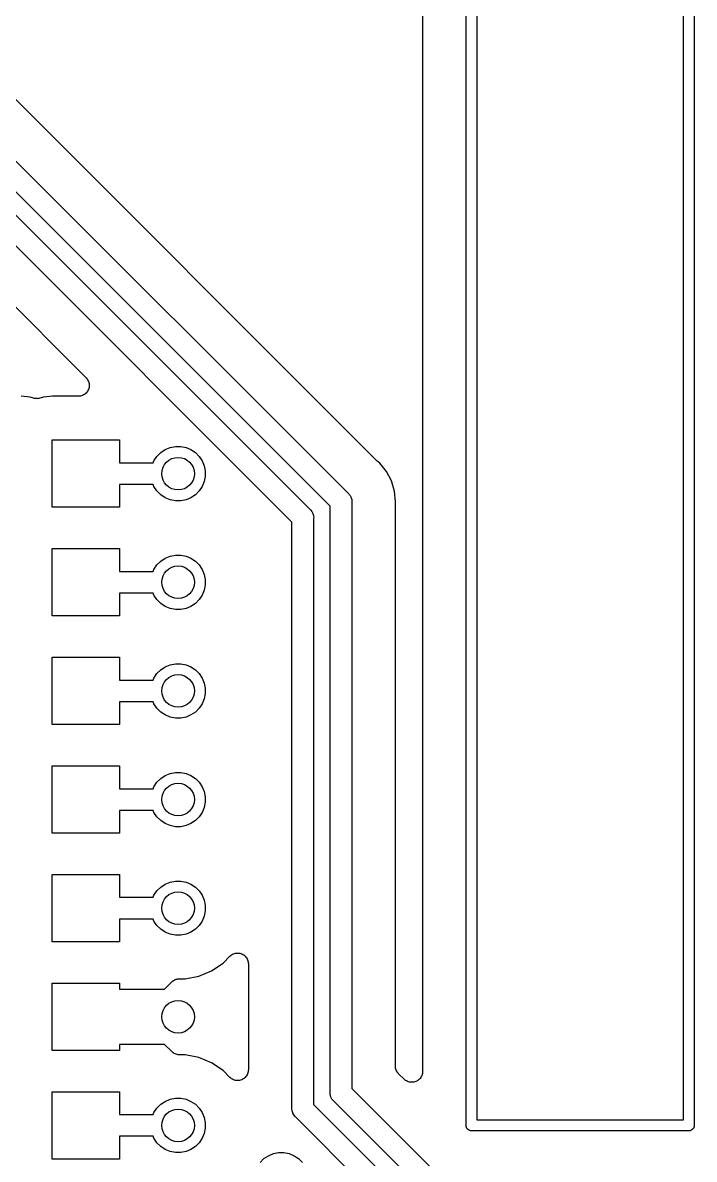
# Model space of a CAD drawing. Extents: x 4.8 to 7.88, y -6.14 to -3.94.
# Drawn here: x 7.4359 to 7.6791, y -4.9729 to -4.561 of the extents above; entities that cross this region are included whole.
import ezdxf

# ---------------------------------------------------------------- set-up
doc = ezdxf.new("R2010")
doc.units = 0
doc.header["$MEASUREMENT"] = 0
doc.layers.add('BLACK', color=7, linetype='CONTINUOUS')

msp = doc.modelspace()

# ---------------------------------------------------------------- linework, layer by layer
at = {"layer": 'BLACK', "linetype": 'CONTINUOUS'}
for p, q in [((7.59646, -4.96053), (7.59646, -4.37018)), ((7.67913, -4.37018), (7.67913, -4.96053)), ((7.58071, -4.37114), (7.58071, -4.94107)), ((7.60039, -4.37205), (7.60039, -4.95866)), ((7.6752, -4.95866), (7.6752, -4.37205)), ((7.56428, -4.71983), (7.41197, -4.56752)), ((7.40015, -4.57797), (7.55383, -4.73165)), ((7.54724, -4.7362), (7.39559, -4.58455)), ((7.3944, -4.59184), (7.53995, -4.7374)), ((7.53337, -4.74195), (7.38985, -4.59843)), ((7.38448, -4.61533), (7.45879, -4.68964)), ((7.45879, -4.68964), (7.45882, -4.68967)), ((7.45882, -4.68967), (7.45882, -4.68967)), ((7.45882, -4.68967), (7.45882, -4.68967)), ((7.45882, -4.68967), (7.45883, -4.68968)), ((7.45883, -4.68968), (7.45907, -4.68998)), ((7.45907, -4.68998), (7.4593, -4.69027)), ((7.4593, -4.69027), (7.45931, -4.69027)), ((7.45931, -4.69027), (7.45931, -4.69028)), ((7.45931, -4.69028), (7.45949, -4.69062)), ((7.45949, -4.69062), (7.45966, -4.69095)), ((7.45966, -4.69095), (7.45966, -4.69096)), ((7.45966, -4.69096), (7.45966, -4.69096)), ((7.45966, -4.69096), (7.45977, -4.69133)), ((7.45977, -4.69133), (7.45988, -4.69169)), ((7.45988, -4.69169), (7.45988, -4.69169)), ((7.45988, -4.69169), (7.45988, -4.6917)), ((7.45988, -4.6917), (7.45991, -4.69207)), ((7.45818, -4.69571), (7.45784, -4.69589)), ((7.45819, -4.6957), (7.45818, -4.69571)), ((7.45818, -4.69571), (7.45818, -4.69571)), ((7.45847, -4.69547), (7.45819, -4.6957)), ((7.45877, -4.69523), (7.45847, -4.69547)), ((7.45878, -4.69522), (7.45877, -4.69523)), ((7.45902, -4.69493), (7.45878, -4.69522)), ((7.45878, -4.69522), (7.45878, -4.69522)), ((7.45926, -4.69464), (7.45902, -4.69493)), ((7.45927, -4.69463), (7.45926, -4.69464)), ((7.45945, -4.6943), (7.45927, -4.69463)), ((7.45927, -4.69463), (7.45927, -4.69463)), ((7.45963, -4.69396), (7.45945, -4.6943)), ((7.45964, -4.69395), (7.45963, -4.69396)), ((7.45963, -4.69396), (7.45963, -4.69396)), ((7.45975, -4.69359), (7.45964, -4.69395)), ((7.45986, -4.69323), (7.45975, -4.69359)), ((7.45991, -4.69283), (7.45986, -4.69322)), ((7.45986, -4.69322), (7.45986, -4.69322)), ((7.45986, -4.69322), (7.45986, -4.69323)), ((7.45991, -4.69207), (7.45995, -4.69245)), ((7.45994, -4.69247), (7.45991, -4.69283)), ((7.45995, -4.69245), (7.45994, -4.69246)), ((7.45994, -4.69246), (7.45994, -4.69247)), ((7.43852, -4.69668), (7.43524, -4.69636)), ((7.4398, -4.69707), (7.43852, -4.69668)), ((7.44016, -4.69714), (7.4398, -4.69707)), ((7.44051, -4.69722), (7.44016, -4.69714)), ((7.44053, -4.69722), (7.44051, -4.69722)), ((7.44056, -4.69722), (7.44053, -4.69722)), ((7.44092, -4.69722), (7.44056, -4.69722)), ((7.44128, -4.69723), (7.44092, -4.69722)), ((7.4413, -4.69722), (7.44128, -4.69723)), ((7.44132, -4.69722), (7.4413, -4.69722)), ((7.44168, -4.69715), (7.44132, -4.69722)), ((7.44203, -4.69709), (7.44168, -4.69715)), ((7.44208, -4.69708), (7.44203, -4.69709)), ((7.44209, -4.69707), (7.44208, -4.69708)), ((7.44208, -4.69708), (7.44208, -4.69708)), ((7.44208, -4.69708), (7.44208, -4.69708)), ((7.44337, -4.69668), (7.44209, -4.69707)), ((7.44665, -4.69636), (7.44337, -4.69668)), ((7.45601, -4.69636), (7.44665, -4.69636)), ((7.45639, -4.69632), (7.45601, -4.69636)), ((7.45676, -4.69629), (7.45639, -4.69632)), ((7.45677, -4.69629), (7.45676, -4.69629)), ((7.45714, -4.69618), (7.45677, -4.69629)), ((7.45677, -4.69629), (7.45677, -4.69629)), ((7.4575, -4.69607), (7.45714, -4.69618)), ((7.45751, -4.69606), (7.4575, -4.69607)), ((7.4575, -4.69607), (7.4575, -4.69607)), ((7.45784, -4.69589), (7.45751, -4.69606)), ((7.44646, -4.73661), (7.44646, -4.7122)), ((7.44646, -4.7122), (7.47087, -4.7122)), ((7.47087, -4.7122), (7.47087, -4.72047)), ((7.48585, -4.71676), (7.48746, -4.71569)), ((7.48746, -4.71569), (7.48926, -4.71495)), ((7.48926, -4.71495), (7.49116, -4.71457)), ((7.49116, -4.71457), (7.4931, -4.71457)), ((7.4931, -4.71457), (7.495, -4.71495)), ((7.495, -4.71495), (7.49679, -4.71569)), ((7.49679, -4.71569), (7.4984, -4.71676)), ((7.47087, -4.72047), (7.4831, -4.72047)), ((7.4831, -4.72047), (7.4834, -4.71975)), ((7.4834, -4.71975), (7.48448, -4.71814)), ((7.48448, -4.71814), (7.48585, -4.71676)), ((7.4984, -4.71676), (7.49977, -4.71814)), ((7.49977, -4.71814), (7.50085, -4.71975)), ((7.50085, -4.71975), (7.50159, -4.72154)), ((7.56441, -4.71993), (7.56428, -4.71983)), ((7.56452, -4.72005), (7.56441, -4.71993)), ((7.56457, -4.72009), (7.56452, -4.72005)), ((7.56517, -4.72058), (7.56457, -4.72009)), ((7.56763, -4.72358), (7.56517, -4.72058)), ((7.50159, -4.72154), (7.50197, -4.72344)), ((7.50197, -4.72344), (7.50197, -4.72538)), ((7.56946, -4.727), (7.56763, -4.72358)), ((7.4831, -4.72835), (7.47087, -4.72835)), ((7.47087, -4.72835), (7.47087, -4.73661)), ((7.4834, -4.72907), (7.4831, -4.72835)), ((7.50159, -4.72728), (7.50085, -4.72907)), ((7.50197, -4.72538), (7.50159, -4.72728)), ((7.57021, -4.72949), (7.56946, -4.727)), ((7.48448, -4.73068), (7.4834, -4.72907)), ((7.48585, -4.73205), (7.48448, -4.73068)), ((7.48746, -4.73313), (7.48585, -4.73205)), ((7.4984, -4.73205), (7.49679, -4.73313)), ((7.49977, -4.73068), (7.4984, -4.73205)), ((7.50085, -4.72907), (7.49977, -4.73068)), ((7.55383, -4.73165), (7.55398, -4.73177)), ((7.55398, -4.73177), (7.5541, -4.73192)), ((7.5541, -4.73192), (7.5541, -4.73192)), ((7.5541, -4.73192), (7.5542, -4.73204)), ((7.5542, -4.73204), (7.55447, -4.73237)), ((7.55447, -4.73237), (7.55484, -4.73306)), ((7.57058, -4.73071), (7.57021, -4.72949)), ((7.57021, -4.72949), (7.57021, -4.72949)), ((7.57096, -4.73457), (7.57058, -4.73071)), ((7.47087, -4.73661), (7.44646, -4.73661)), ((7.48926, -4.73387), (7.48746, -4.73313)), ((7.49116, -4.73425), (7.48926, -4.73387)), ((7.4931, -4.73425), (7.49116, -4.73425)), ((7.495, -4.73387), (7.4931, -4.73425)), ((7.49679, -4.73313), (7.495, -4.73387)), ((7.54724, -4.94869), (7.54724, -4.7362)), ((7.55484, -4.73306), (7.55488, -4.73321)), ((7.55488, -4.73321), (7.55506, -4.7338)), ((7.55506, -4.7338), (7.55507, -4.73387)), ((7.55507, -4.73387), (7.55512, -4.73438)), ((7.55512, -4.73438), (7.55512, -4.73438)), ((7.55512, -4.73438), (7.55514, -4.73457)), ((7.55514, -4.73457), (7.55512, -4.73476)), ((7.55512, -4.73476), (7.55512, -4.94725)), ((7.57087, -4.73567), (7.57089, -4.73551)), ((7.57087, -4.73573), (7.57087, -4.73567)), ((7.57087, -4.9391), (7.57087, -4.73573)), ((7.57089, -4.73534), (7.57096, -4.73457)), ((7.57089, -4.73551), (7.57089, -4.73534)), ((7.53995, -4.7374), (7.5401, -4.73752)), ((7.5401, -4.73752), (7.54023, -4.73767)), ((7.54023, -4.73767), (7.54023, -4.73767)), ((7.54023, -4.73767), (7.5406, -4.73812)), ((7.5406, -4.73812), (7.54096, -4.7388)), ((7.54096, -4.7388), (7.54119, -4.73954)), ((7.54119, -4.73954), (7.54126, -4.74032)), ((7.54126, -4.74032), (7.54124, -4.74051)), ((7.54124, -4.74051), (7.54124, -4.953)), ((7.53337, -4.95444), (7.53337, -4.74195)), ((7.44646, -4.77598), (7.44646, -4.75157)), ((7.44646, -4.75157), (7.47087, -4.75157)), ((7.47087, -4.75157), (7.47087, -4.75984)), ((7.4834, -4.75912), (7.48448, -4.75751)), ((7.48448, -4.75751), (7.48585, -4.75613)), ((7.48585, -4.75613), (7.48746, -4.75506)), ((7.48746, -4.75506), (7.48926, -4.75432)), ((7.48926, -4.75432), (7.49116, -4.75394)), ((7.49116, -4.75394), (7.4931, -4.75394)), ((7.4931, -4.75394), (7.495, -4.75432)), ((7.495, -4.75432), (7.49679, -4.75506)), ((7.49679, -4.75506), (7.4984, -4.75613)), ((7.4984, -4.75613), (7.49977, -4.75751)), ((7.49977, -4.75751), (7.50085, -4.75912)), ((7.47087, -4.75984), (7.4831, -4.75984)), ((7.4831, -4.75984), (7.4834, -4.75912)), ((7.50085, -4.75912), (7.50159, -4.76091)), ((7.50159, -4.76091), (7.50197, -4.76281)), ((7.50197, -4.76475), (7.50159, -4.76665)), ((7.50197, -4.76281), (7.50197, -4.76475)), ((7.4831, -4.76772), (7.47087, -4.76772)), ((7.47087, -4.76772), (7.47087, -4.77598)), ((7.4834, -4.76844), (7.4831, -4.76772)), ((7.48448, -4.77005), (7.4834, -4.76844)), ((7.50085, -4.76844), (7.49977, -4.77005)), ((7.50159, -4.76665), (7.50085, -4.76844)), ((7.48585, -4.77142), (7.48448, -4.77005)), ((7.48746, -4.7725), (7.48585, -4.77142)), ((7.48926, -4.77324), (7.48746, -4.7725)), ((7.49116, -4.77362), (7.48926, -4.77324)), ((7.4931, -4.77362), (7.49116, -4.77362)), ((7.495, -4.77324), (7.4931, -4.77362)), ((7.49679, -4.7725), (7.495, -4.77324)), ((7.4984, -4.77142), (7.49679, -4.7725)), ((7.49977, -4.77005), (7.4984, -4.77142)), ((7.47087, -4.77598), (7.44646, -4.77598)), ((7.44646, -4.81535), (7.44646, -4.79094)), ((7.44646, -4.79094), (7.47087, -4.79094)), ((7.47087, -4.79094), (7.47087, -4.79921)), ((7.48585, -4.7955), (7.48746, -4.79443)), ((7.48746, -4.79443), (7.48926, -4.79369)), ((7.48926, -4.79369), (7.49116, -4.79331)), ((7.49116, -4.79331), (7.4931, -4.79331)), ((7.4931, -4.79331), (7.495, -4.79369)), ((7.495, -4.79369), (7.49679, -4.79443)), ((7.49679, -4.79443), (7.4984, -4.7955)), ((7.4831, -4.79921), (7.4834, -4.79849)), ((7.4834, -4.79849), (7.48448, -4.79688)), ((7.48448, -4.79688), (7.48585, -4.7955)), ((7.4984, -4.7955), (7.49977, -4.79688)), ((7.49977, -4.79688), (7.50085, -4.79849)), ((7.50085, -4.79849), (7.50159, -4.80028)), ((7.47087, -4.79921), (7.4831, -4.79921)), ((7.50159, -4.80028), (7.50197, -4.80218)), ((7.50197, -4.80218), (7.50197, -4.80412)), ((7.4831, -4.80709), (7.47087, -4.80709)), ((7.47087, -4.80709), (7.47087, -4.81535)), ((7.4834, -4.80781), (7.4831, -4.80709)), ((7.50159, -4.80602), (7.50085, -4.80781)), ((7.50197, -4.80412), (7.50159, -4.80602)), ((7.48448, -4.80942), (7.4834, -4.80781)), ((7.48585, -4.81079), (7.48448, -4.80942)), ((7.48746, -4.81187), (7.48585, -4.81079)), ((7.4984, -4.81079), (7.49679, -4.81187)), ((7.49977, -4.80942), (7.4984, -4.81079)), ((7.50085, -4.80781), (7.49977, -4.80942)), ((7.48926, -4.81261), (7.48746, -4.81187)), ((7.49116, -4.81299), (7.48926, -4.81261)), ((7.4931, -4.81299), (7.49116, -4.81299)), ((7.495, -4.81261), (7.4931, -4.81299)), ((7.49679, -4.81187), (7.495, -4.81261)), ((7.47087, -4.81535), (7.44646, -4.81535)), ((7.44646, -4.85472), (7.44646, -4.83031)), ((7.44646, -4.83031), (7.47087, -4.83031)), ((7.47087, -4.83031), (7.47087, -4.83858)), ((7.48448, -4.83625), (7.48585, -4.83487)), ((7.48585, -4.83487), (7.48746, -4.8338)), ((7.48746, -4.8338), (7.48926, -4.83306)), ((7.48926, -4.83306), (7.49116, -4.83268)), ((7.49116, -4.83268), (7.4931, -4.83268)), ((7.4931, -4.83268), (7.495, -4.83306)), ((7.495, -4.83306), (7.49679, -4.8338)), ((7.49679, -4.8338), (7.4984, -4.83487)), ((7.4984, -4.83487), (7.49977, -4.83625)), ((7.47087, -4.83858), (7.4831, -4.83858)), ((7.4831, -4.83858), (7.4834, -4.83786)), ((7.4834, -4.83786), (7.48448, -4.83625)), ((7.49977, -4.83625), (7.50085, -4.83786)), ((7.50085, -4.83786), (7.50159, -4.83965)), ((7.50159, -4.83965), (7.50197, -4.84155)), ((7.50197, -4.84349), (7.50159, -4.84539)), ((7.50197, -4.84155), (7.50197, -4.84349)), ((7.4831, -4.84646), (7.47087, -4.84646)), ((7.47087, -4.84646), (7.47087, -4.85472)), ((7.4834, -4.84718), (7.4831, -4.84646)), ((7.48448, -4.84879), (7.4834, -4.84718)), ((7.50085, -4.84718), (7.49977, -4.84879)), ((7.50159, -4.84539), (7.50085, -4.84718)), ((7.48585, -4.85016), (7.48448, -4.84879)), ((7.48746, -4.85124), (7.48585, -4.85016)), ((7.48926, -4.85198), (7.48746, -4.85124)), ((7.49116, -4.85236), (7.48926, -4.85198)), ((7.4931, -4.85236), (7.49116, -4.85236)), ((7.495, -4.85198), (7.4931, -4.85236)), ((7.49679, -4.85124), (7.495, -4.85198)), ((7.4984, -4.85016), (7.49679, -4.85124)), ((7.49977, -4.84879), (7.4984, -4.85016)), ((7.47087, -4.85472), (7.44646, -4.85472)), ((7.44646, -4.89409), (7.44646, -4.86969)), ((7.44646, -4.86969), (7.47087, -4.86969)), ((7.47087, -4.86969), (7.47087, -4.87795)), ((7.48746, -4.87317), (7.48926, -4.87243)), ((7.48926, -4.87243), (7.49116, -4.87205)), ((7.49116, -4.87205), (7.4931, -4.87205)), ((7.4931, -4.87205), (7.495, -4.87243)), ((7.495, -4.87243), (7.49679, -4.87317)), ((7.4834, -4.87723), (7.48448, -4.87562)), ((7.48448, -4.87562), (7.48585, -4.87424)), ((7.48585, -4.87424), (7.48746, -4.87317)), ((7.49679, -4.87317), (7.4984, -4.87424)), ((7.4984, -4.87424), (7.49977, -4.87562)), ((7.49977, -4.87562), (7.50085, -4.87723)), ((7.47087, -4.87795), (7.4831, -4.87795)), ((7.4831, -4.87795), (7.4834, -4.87723)), ((7.50085, -4.87723), (7.50159, -4.87902)), ((7.50159, -4.87902), (7.50197, -4.88092)), ((7.50197, -4.88092), (7.50197, -4.88286)), ((7.50159, -4.88476), (7.50085, -4.88655)), ((7.50197, -4.88286), (7.50159, -4.88476)), ((7.4831, -4.88583), (7.47087, -4.88583)), ((7.47087, -4.88583), (7.47087, -4.89409)), ((7.4834, -4.88655), (7.4831, -4.88583)), ((7.48448, -4.88816), (7.4834, -4.88655)), ((7.48585, -4.88953), (7.48448, -4.88816)), ((7.49977, -4.88816), (7.4984, -4.88953)), ((7.50085, -4.88655), (7.49977, -4.88816)), ((7.48746, -4.89061), (7.48585, -4.88953)), ((7.48926, -4.89135), (7.48746, -4.89061)), ((7.49116, -4.89173), (7.48926, -4.89135)), ((7.4931, -4.89173), (7.49116, -4.89173)), ((7.495, -4.89135), (7.4931, -4.89173)), ((7.49679, -4.89061), (7.495, -4.89135)), ((7.4984, -4.88953), (7.49679, -4.89061)), ((7.47087, -4.89409), (7.44646, -4.89409)), ((7.50425, -4.90457), (7.50844, -4.90177)), ((7.50844, -4.90177), (7.5109, -4.89931)), ((7.5109, -4.89931), (7.51093, -4.89928)), ((7.51093, -4.89928), (7.51094, -4.89927)), ((7.51093, -4.89928), (7.51093, -4.89928)), ((7.51093, -4.89928), (7.51093, -4.89928)), ((7.51094, -4.89927), (7.51124, -4.89903)), ((7.51124, -4.89903), (7.51153, -4.89879)), ((7.51153, -4.89879), (7.51153, -4.89879)), ((7.51153, -4.89879), (7.51154, -4.89879)), ((7.51154, -4.89879), (7.51188, -4.89861)), ((7.51188, -4.89861), (7.51221, -4.89844)), ((7.51221, -4.89844), (7.51222, -4.89844)), ((7.51222, -4.89843), (7.51259, -4.89833)), ((7.51222, -4.89844), (7.51222, -4.89843)), ((7.51259, -4.89833), (7.51295, -4.89822)), ((7.51295, -4.89822), (7.51295, -4.89822)), ((7.51295, -4.89822), (7.51296, -4.89822)), ((7.51296, -4.89822), (7.51333, -4.89819)), ((7.51333, -4.89819), (7.51371, -4.89815)), ((7.51371, -4.89815), (7.51372, -4.89815)), ((7.51372, -4.89815), (7.51373, -4.89815)), ((7.51373, -4.89815), (7.51409, -4.89819)), ((7.51409, -4.89819), (7.51448, -4.89823)), ((7.51448, -4.89823), (7.51448, -4.89823)), ((7.51448, -4.89823), (7.51449, -4.89824)), ((7.51449, -4.89824), (7.51484, -4.89834)), ((7.51484, -4.89834), (7.51521, -4.89846)), ((7.51521, -4.89846), (7.51522, -4.89846)), ((7.51522, -4.89846), (7.51522, -4.89847)), ((7.51522, -4.89847), (7.51555, -4.89864)), ((7.51555, -4.89864), (7.51589, -4.89883)), ((7.51589, -4.89883), (7.51589, -4.89883)), ((7.51589, -4.89883), (7.5159, -4.89883)), ((7.5159, -4.89883), (7.51619, -4.89908)), ((7.51619, -4.89908), (7.51648, -4.89932)), ((7.51648, -4.89932), (7.51648, -4.89932)), ((7.51648, -4.89932), (7.51649, -4.89932)), ((7.51649, -4.89932), (7.51673, -4.89962)), ((7.51673, -4.89962), (7.51696, -4.89991)), ((7.51696, -4.89991), (7.51697, -4.89992)), ((7.51697, -4.89992), (7.51697, -4.89992)), ((7.51697, -4.89992), (7.51714, -4.90025)), ((7.51714, -4.90025), (7.51732, -4.90059)), ((7.51732, -4.90059), (7.51733, -4.9006)), ((7.51733, -4.9006), (7.51733, -4.9006)), ((7.51733, -4.9006), (7.51743, -4.90095)), ((7.51743, -4.90095), (7.51755, -4.90132)), ((7.51755, -4.90132), (7.51755, -4.90133)), ((7.51755, -4.90133), (7.51755, -4.90134)), ((7.51755, -4.90134), (7.51758, -4.9017)), ((7.51758, -4.9017), (7.51762, -4.90209)), ((7.49959, -4.9065), (7.50425, -4.90457)), ((7.51762, -4.90209), (7.51762, -4.94043)), ((7.44646, -4.93346), (7.44646, -4.90906)), ((7.44646, -4.90906), (7.47087, -4.90906)), ((7.47087, -4.90906), (7.47087, -4.91126)), ((7.48719, -4.91126), (7.48981, -4.90863)), ((7.48981, -4.90863), (7.48982, -4.90862)), ((7.48982, -4.90862), (7.48985, -4.90859)), ((7.48982, -4.90862), (7.48982, -4.90862)), ((7.48982, -4.90862), (7.48982, -4.90862)), ((7.48985, -4.90859), (7.49014, -4.90837)), ((7.49014, -4.90837), (7.49042, -4.90814)), ((7.49042, -4.90814), (7.49044, -4.90813)), ((7.49044, -4.90813), (7.49045, -4.90812)), ((7.49045, -4.90812), (7.49078, -4.90795)), ((7.49078, -4.90795), (7.4911, -4.90778)), ((7.4911, -4.90778), (7.49112, -4.90777)), ((7.49112, -4.90777), (7.49114, -4.90776)), ((7.49114, -4.90776), (7.49149, -4.90766)), ((7.49149, -4.90766), (7.49183, -4.90756)), ((7.49183, -4.90756), (7.49185, -4.90755)), ((7.49185, -4.90755), (7.49187, -4.90755)), ((7.49187, -4.90755), (7.49224, -4.90752)), ((7.49224, -4.90752), (7.4926, -4.90748)), ((7.4926, -4.90748), (7.49465, -4.90748)), ((7.49465, -4.90748), (7.49959, -4.9065)), ((7.47087, -4.91126), (7.48719, -4.91126)), ((7.47087, -4.93346), (7.44646, -4.93346)), ((7.48719, -4.93126), (7.47087, -4.93126)), ((7.47087, -4.93126), (7.47087, -4.93346)), ((7.48981, -4.93389), (7.48719, -4.93126)), ((7.4901, -4.93412), (7.48981, -4.93389)), ((7.49037, -4.93435), (7.4901, -4.93412)), ((7.49039, -4.93436), (7.49037, -4.93435)), ((7.49041, -4.93437), (7.49039, -4.93436)), ((7.49073, -4.93455), (7.49041, -4.93437)), ((7.49105, -4.93472), (7.49073, -4.93455)), ((7.49107, -4.93473), (7.49105, -4.93472)), ((7.49109, -4.93474), (7.49107, -4.93473)), ((7.49143, -4.93484), (7.49109, -4.93474)), ((7.49178, -4.93495), (7.49143, -4.93484)), ((7.4918, -4.93496), (7.49178, -4.93495)), ((7.49182, -4.93496), (7.4918, -4.93496)), ((7.49218, -4.935), (7.49182, -4.93496)), ((7.49254, -4.93504), (7.49218, -4.935)), ((7.49258, -4.93504), (7.49254, -4.93504)), ((7.49259, -4.93504), (7.49258, -4.93504)), ((7.49258, -4.93504), (7.49258, -4.93504)), ((7.4926, -4.93504), (7.49259, -4.93504)), ((7.49465, -4.93504), (7.4926, -4.93504)), ((7.49959, -4.93602), (7.49465, -4.93504)), ((7.50425, -4.93795), (7.49959, -4.93602)), ((7.50844, -4.94075), (7.50425, -4.93795)), ((7.5109, -4.94321), (7.50844, -4.94075)), ((7.51669, -4.94294), (7.51645, -4.94323)), ((7.51693, -4.94265), (7.51669, -4.94294)), ((7.51694, -4.94265), (7.51693, -4.94265)), ((7.51712, -4.94232), (7.51694, -4.94264)), ((7.51694, -4.94264), (7.51694, -4.94265)), ((7.5173, -4.94198), (7.51712, -4.94232)), ((7.51731, -4.94197), (7.5173, -4.94198)), ((7.51742, -4.94161), (7.51731, -4.94197)), ((7.51731, -4.94197), (7.51731, -4.94197)), ((7.51754, -4.94125), (7.51742, -4.94161)), ((7.51758, -4.94087), (7.51754, -4.94124)), ((7.51754, -4.94124), (7.51754, -4.94124)), ((7.51754, -4.94124), (7.51754, -4.94125)), ((7.51762, -4.94049), (7.51758, -4.94087)), ((7.51762, -4.94043), (7.51762, -4.94047)), ((7.51762, -4.94047), (7.51762, -4.94047)), ((7.51762, -4.94047), (7.51762, -4.94047)), ((7.51762, -4.94047), (7.51762, -4.94049)), ((7.5709, -4.93946), (7.57087, -4.9391)), ((7.57093, -4.93982), (7.5709, -4.93946)), ((7.57094, -4.93984), (7.57093, -4.93982)), ((7.57094, -4.93986), (7.57094, -4.93984)), ((7.57105, -4.94021), (7.57094, -4.93986)), ((7.57115, -4.94056), (7.57105, -4.94021)), ((7.57116, -4.94058), (7.57115, -4.94056)), ((7.57116, -4.9406), (7.57116, -4.94058)), ((7.57133, -4.94092), (7.57116, -4.9406)), ((7.5715, -4.94124), (7.57133, -4.94092)), ((7.57151, -4.94126), (7.5715, -4.94124)), ((7.57152, -4.94128), (7.57151, -4.94126)), ((7.57175, -4.94156), (7.57152, -4.94128)), ((7.57198, -4.94184), (7.57175, -4.94156)), ((7.57201, -4.94187), (7.57198, -4.94184)), ((7.57202, -4.94188), (7.57201, -4.94187)), ((7.57201, -4.94187), (7.57201, -4.94187)), ((7.57201, -4.94187), (7.57201, -4.94187)), ((7.57399, -4.94385), (7.57202, -4.94188)), ((7.58021, -4.94295), (7.58003, -4.94328)), ((7.58039, -4.94262), (7.58021, -4.94295)), ((7.5804, -4.9426), (7.58039, -4.94261)), ((7.58039, -4.94261), (7.58039, -4.94262)), ((7.58051, -4.94225), (7.5804, -4.9426)), ((7.58062, -4.94189), (7.58051, -4.94225)), ((7.58063, -4.94187), (7.58062, -4.94188)), ((7.58062, -4.94188), (7.58062, -4.94189)), ((7.58067, -4.9415), (7.58063, -4.94187)), ((7.58071, -4.94112), (7.58067, -4.9415)), ((7.58071, -4.94107), (7.58071, -4.94111)), ((7.58071, -4.94111), (7.58071, -4.94111)), ((7.58071, -4.94111), (7.58071, -4.94111)), ((7.58071, -4.94111), (7.58071, -4.94112)), ((7.51119, -4.94345), (7.5109, -4.94321)), ((7.51148, -4.94369), (7.51119, -4.94345)), ((7.51149, -4.9437), (7.51148, -4.94369)), ((7.51183, -4.94388), (7.51149, -4.9437)), ((7.51149, -4.9437), (7.51149, -4.9437)), ((7.51216, -4.94406), (7.51183, -4.94388)), ((7.51217, -4.94406), (7.51216, -4.94406)), ((7.51217, -4.94407), (7.51217, -4.94406)), ((7.51253, -4.94417), (7.51217, -4.94407)), ((7.51289, -4.94429), (7.51253, -4.94417)), ((7.5129, -4.94429), (7.51289, -4.94429)), ((7.51291, -4.94429), (7.5129, -4.94429)), ((7.51327, -4.94433), (7.51291, -4.94429)), ((7.51366, -4.94437), (7.51327, -4.94433)), ((7.51367, -4.94437), (7.51366, -4.94437)), ((7.51366, -4.94437), (7.51366, -4.94437)), ((7.51404, -4.94433), (7.51367, -4.94437)), ((7.51442, -4.9443), (7.51404, -4.94433)), ((7.51443, -4.9443), (7.51442, -4.9443)), ((7.51444, -4.9443), (7.51443, -4.9443)), ((7.51479, -4.94419), (7.51444, -4.9443)), ((7.51516, -4.94408), (7.51479, -4.94419)), ((7.51517, -4.94408), (7.51516, -4.94408)), ((7.51551, -4.9439), (7.51517, -4.94408)), ((7.51517, -4.94408), (7.51517, -4.94408)), ((7.51584, -4.94372), (7.51551, -4.9439)), ((7.51585, -4.94372), (7.51584, -4.94372)), ((7.51615, -4.94348), (7.51585, -4.94372)), ((7.51585, -4.94372), (7.51585, -4.94372)), ((7.51644, -4.94324), (7.51615, -4.94348)), ((7.51645, -4.94323), (7.51644, -4.94324)), ((7.51644, -4.94324), (7.51644, -4.94324)), ((7.57428, -4.94409), (7.57399, -4.94385)), ((7.57457, -4.94433), (7.57428, -4.94409)), ((7.57458, -4.94433), (7.57457, -4.94433)), ((7.57458, -4.94434), (7.57458, -4.94433)), ((7.57491, -4.94452), (7.57458, -4.94434)), ((7.57525, -4.9447), (7.57491, -4.94452)), ((7.57526, -4.9447), (7.57525, -4.9447)), ((7.57525, -4.9447), (7.57525, -4.9447)), ((7.57562, -4.94481), (7.57526, -4.9447)), ((7.57598, -4.94492), (7.57562, -4.94481)), ((7.57599, -4.94492), (7.57598, -4.94492)), ((7.57599, -4.94493), (7.57599, -4.94492)), ((7.57636, -4.94496), (7.57599, -4.94493)), ((7.57674, -4.945), (7.57636, -4.94496)), ((7.57675, -4.945), (7.57674, -4.945)), ((7.57676, -4.945), (7.57675, -4.945)), ((7.57713, -4.94497), (7.57676, -4.945)), ((7.57751, -4.94493), (7.57713, -4.94497)), ((7.57752, -4.94493), (7.57751, -4.94493)), ((7.57788, -4.94482), (7.57752, -4.94493)), ((7.57752, -4.94493), (7.57752, -4.94493)), ((7.57825, -4.94472), (7.57788, -4.94482)), ((7.57826, -4.94471), (7.57825, -4.94471)), ((7.57825, -4.94471), (7.57825, -4.94472)), ((7.57859, -4.94453), (7.57826, -4.94471)), ((7.57893, -4.94436), (7.57859, -4.94453)), ((7.57894, -4.94435), (7.57893, -4.94436)), ((7.57893, -4.94436), (7.57893, -4.94436)), ((7.57924, -4.94411), (7.57894, -4.94435)), ((7.57953, -4.94388), (7.57924, -4.94411)), ((7.57954, -4.94387), (7.57953, -4.94387)), ((7.57953, -4.94387), (7.57953, -4.94388)), ((7.57978, -4.94357), (7.57954, -4.94387)), ((7.58002, -4.94329), (7.57978, -4.94357)), ((7.58003, -4.94328), (7.58002, -4.94328)), ((7.58002, -4.94328), (7.58002, -4.94329)), ((7.44646, -4.97283), (7.44646, -4.94843)), ((7.44646, -4.94843), (7.47087, -4.94843)), ((7.47087, -4.94843), (7.47087, -4.95669)), ((7.48746, -4.95191), (7.48926, -4.95117)), ((7.48926, -4.95117), (7.49116, -4.95079)), ((7.49116, -4.95079), (7.4931, -4.95079)), ((7.4931, -4.95079), (7.495, -4.95117)), ((7.495, -4.95117), (7.49679, -4.95191)), ((7.54723, -4.94888), (7.54724, -4.94869)), ((7.54724, -4.94908), (7.54723, -4.94888)), ((7.54729, -4.94951), (7.54724, -4.94908)), ((7.54724, -4.94908), (7.54724, -4.94908)), ((7.5473, -4.94965), (7.54729, -4.94951)), ((7.54734, -4.94979), (7.5473, -4.94965)), ((7.54753, -4.9504), (7.54734, -4.94979)), ((7.54789, -4.95108), (7.54753, -4.9504)), ((7.54838, -4.95168), (7.54789, -4.95108)), ((7.55512, -4.94725), (7.61288, -5.00502)), ((7.4834, -4.95597), (7.48448, -4.95436)), ((7.48448, -4.95436), (7.48585, -4.95298)), ((7.48585, -4.95298), (7.48746, -4.95191)), ((7.49679, -4.95191), (7.4984, -4.95298)), ((7.4984, -4.95298), (7.49977, -4.95436)), ((7.49977, -4.95436), (7.50085, -4.95597)), ((7.53335, -4.95463), (7.53337, -4.95444)), ((7.53343, -4.9554), (7.53335, -4.95463)), ((7.54124, -4.953), (7.58139, -4.99314)), ((7.54853, -4.9518), (7.54838, -4.95168)), ((7.6063, -5.00957), (7.54853, -4.9518)), ((7.47087, -4.95669), (7.4831, -4.95669)), ((7.4831, -4.95669), (7.4834, -4.95597)), ((7.50085, -4.95597), (7.50159, -4.95776)), ((7.50159, -4.95776), (7.50197, -4.95966)), ((7.53365, -4.95612), (7.53343, -4.9554)), ((7.53365, -4.95614), (7.53365, -4.95612)), ((7.53402, -4.95683), (7.53365, -4.95614)), ((7.53451, -4.95743), (7.53402, -4.95683)), ((7.53466, -4.95755), (7.53451, -4.95743)), ((7.5748, -4.99769), (7.53466, -4.95755)), ((7.60039, -4.95866), (7.6752, -4.95866)), ((7.50159, -4.9635), (7.50085, -4.96529)), ((7.50197, -4.9616), (7.50159, -4.9635)), ((7.50197, -4.95966), (7.50197, -4.9616)), ((7.59645, -4.96063), (7.59646, -4.96053)), ((7.59649, -4.96102), (7.59645, -4.96063)), ((7.5966, -4.96139), (7.59649, -4.96102)), ((7.59678, -4.96173), (7.5966, -4.96139)), ((7.59703, -4.96203), (7.59678, -4.96173)), ((7.59733, -4.96227), (7.59703, -4.96203)), ((7.59767, -4.96246), (7.59733, -4.96227)), ((7.59804, -4.96257), (7.59767, -4.96246)), ((7.59833, -4.9626), (7.59804, -4.96257)), ((7.59843, -4.96261), (7.59833, -4.9626)), ((7.59852, -4.9626), (7.59843, -4.96261)), ((7.67707, -4.9626), (7.59852, -4.9626)), ((7.67717, -4.96261), (7.67707, -4.9626)), ((7.67726, -4.9626), (7.67717, -4.96261)), ((7.67755, -4.96257), (7.67726, -4.9626)), ((7.67792, -4.96246), (7.67755, -4.96257)), ((7.67826, -4.96227), (7.67792, -4.96246)), ((7.67856, -4.96203), (7.67826, -4.96227)), ((7.67881, -4.96173), (7.67856, -4.96203)), ((7.67899, -4.96139), (7.67881, -4.96173)), ((7.67911, -4.96102), (7.67899, -4.96139)), ((7.67914, -4.96063), (7.67911, -4.96102)), ((7.67913, -4.96053), (7.67914, -4.96063)), ((7.4831, -4.96457), (7.47087, -4.96457)), ((7.47087, -4.96457), (7.47087, -4.97283)), ((7.4834, -4.96529), (7.4831, -4.96457)), ((7.48448, -4.9669), (7.4834, -4.96529)), ((7.48585, -4.96828), (7.48448, -4.9669)), ((7.49977, -4.9669), (7.4984, -4.96828)), ((7.50085, -4.96529), (7.49977, -4.9669)), ((7.48746, -4.96935), (7.48585, -4.96828)), ((7.48926, -4.97009), (7.48746, -4.96935)), ((7.49116, -4.97047), (7.48926, -4.97009)), ((7.4931, -4.97047), (7.49116, -4.97047)), ((7.495, -4.97009), (7.4931, -4.97047)), ((7.49679, -4.96935), (7.495, -4.97009)), ((7.4984, -4.96828), (7.49679, -4.96935)), ((7.52325, -4.97267), (7.52487, -4.97159)), ((7.52487, -4.97159), (7.52666, -4.97085)), ((7.52666, -4.97085), (7.52856, -4.97047)), ((7.52856, -4.97047), (7.5305, -4.97047)), ((7.5305, -4.97047), (7.5324, -4.97085)), ((7.5324, -4.97085), (7.53419, -4.97159)), ((7.53419, -4.97159), (7.5358, -4.97267)), ((7.47087, -4.97283), (7.44646, -4.97283)), ((7.52188, -4.97404), (7.52325, -4.97267)), ((7.5358, -4.97267), (7.53717, -4.97404))]:
    msp.add_line(p, q, dxfattribs=at)
at = {"layer": 'BLACK'}
for centre in [(7.49213, -4.72441), (7.49213, -4.76378), (7.49213, -4.80315), (7.49213, -4.84252), (7.49213, -4.88189), (7.49213, -4.92126), (7.49213, -4.96063)]:
    msp.add_circle(centre, 0.00591, dxfattribs=at)

doc.saveas('drawing.dxf')
